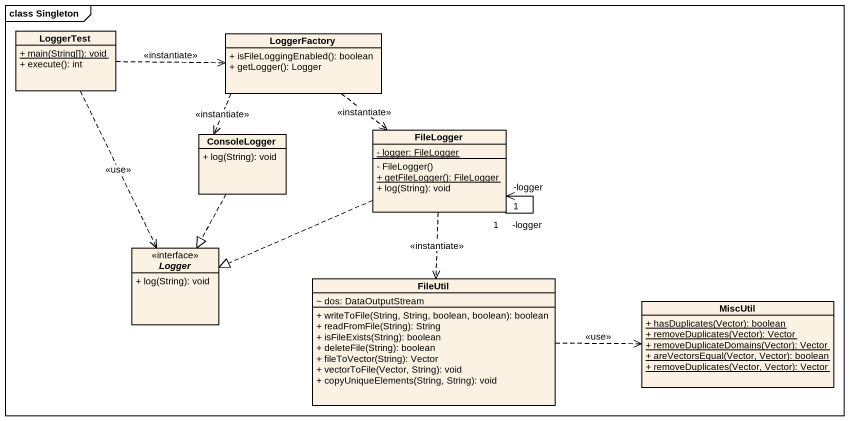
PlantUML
@startuml
mainframe class Singleton
hide circle
hide empty members
skinparam classAttributeIconSize 0
class LoggerTest {
  {static} + main(String[]): void
  + execute(): int
}
class LoggerFactory {
  + isFileLoggingEnabled(): boolean
  + getLogger(): Logger
}
class ConsoleLogger {
  + log(String): void
}
class FileLogger {
  {static} - logger: FileLogger
  - FileLogger()
  {static} + getFileLogger(): FileLogger
  + log(String): void
}
interface Logger <<interface>> {
  + log(String): void
}
class FileUtil {
  ~ dos: DataOutputStream
  + writeToFile(String, String, boolean, boolean): boolean
  + readFromFile(String): String
  + isFileExists(String): boolean
  + deleteFile(String): boolean
  + fileToVector(String): Vector
  + vectorToFile(Vector, String): void
  + copyUniqueElements(String, String): void
}
class MiscUtil {
  {static} + hasDuplicates(Vector): boolean
  {static} + removeDuplicates(Vector): Vector
  {static} + removeDuplicateDomains(Vector): Vector
  {static} + areVectorsEqual(Vector, Vector): boolean
  {static} + removeDuplicates(Vector, Vector): Vector
}
LoggerTest .right.> LoggerFactory : <<instantiate>>
LoggerTest ..> Logger : <<use>>
LoggerFactory ..> ConsoleLogger : <<instantiate>>
LoggerFactory ..> FileLogger : <<instantiate>>
ConsoleLogger ..|> Logger
FileLogger "-logger\n1" --> "-logger\n1" FileLogger
FileLogger .left.|> Logger
FileLogger ..> FileUtil : <<instantiate>>
FileUtil .right.> MiscUtil : <<use>>
@enduml
